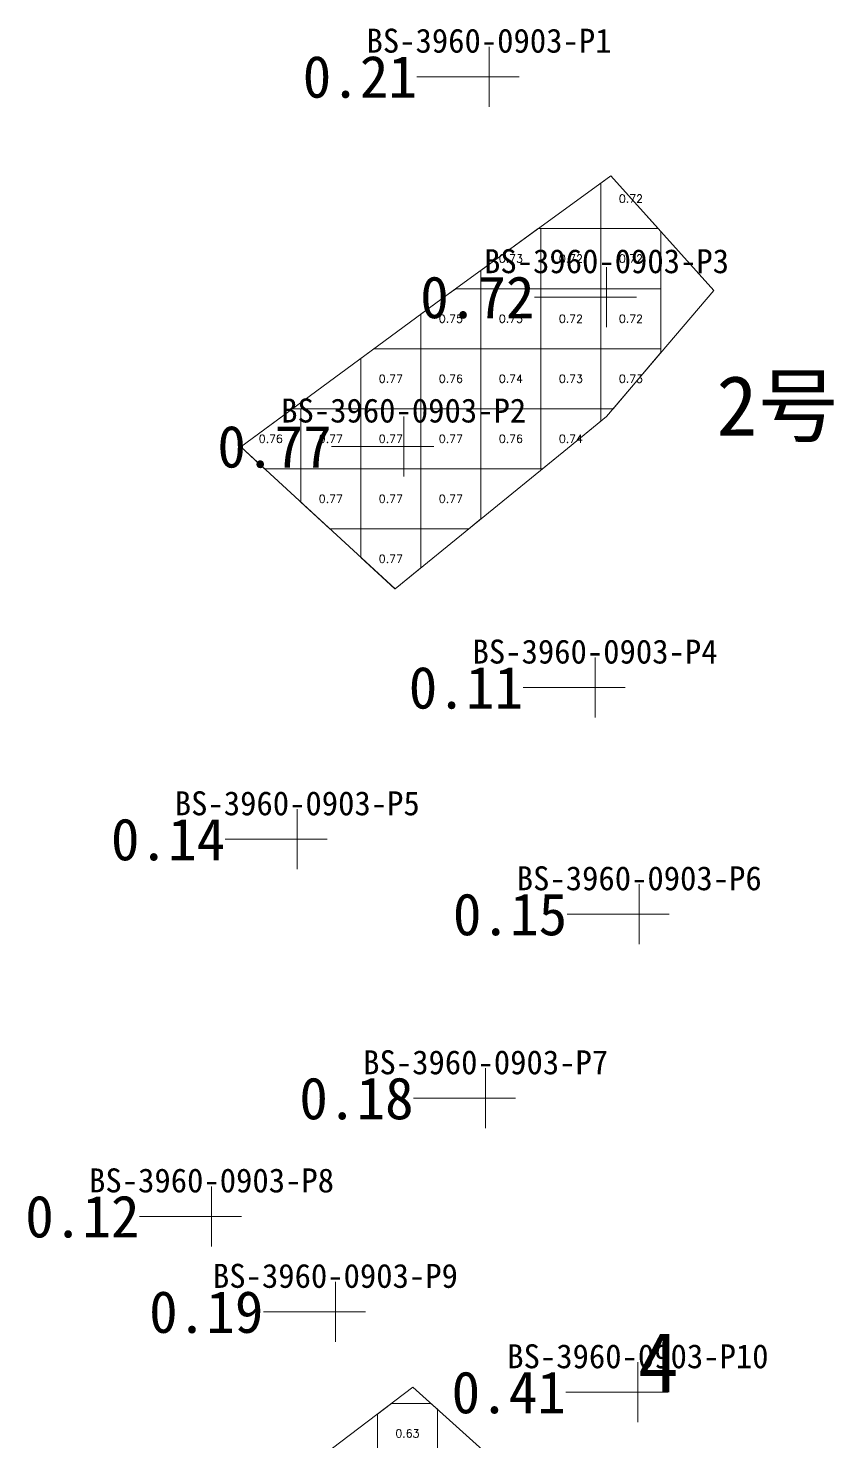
# Model space of a CAD drawing. Header units: inches. Extents: x 470024.9 to 470051.6, y 4349691.6 to 4349759.7.
# Drawn here: x 470036.48 to 470049.9, y 4349736.13 to 4349759.68 of the extents above; entities that cross this region are included whole.
import ezdxf
from ezdxf.enums import TextEntityAlignment as Align

# ---------------------------------------------------------------- set-up
doc = ezdxf.new("R2010")
doc.units = ezdxf.units.IN
doc.header["$MEASUREMENT"] = 0
for name, color, linetype, lineweight in [('0.500-1.000', 7, 'Continuous', 0), ('孔口文字', 7, 'Continuous', 0), ('点', 7, 'Continuous', 0), ('爆区方格网', 7, 'Continuous', 0), ('线条', 7, 'Continuous', 0), ('钻孔', 7, 'Continuous', 0)]:
    doc.layers.add(name, color=color, linetype=linetype, lineweight=lineweight)
doc.styles.add('3dmine_textStyle_1', font='txt.shx', dxfattribs={"height": 1, "bigfont": 'gbcbig.shx'})
doc.styles.add('3dmine_textStyle_2', font='宋体.ttf', dxfattribs={"height": 1})
doc.styles.add('3dmine_textStyle_3', font='simsunb.ttf', dxfattribs={"height": 1})

msp = doc.modelspace()

# ---------------------------------------------------------------- hatches: boundary and pattern name
at = {"layer": '钻孔', "linetype": 'Continuous', "lineweight": 0, "true_color": 0x808080, "extrusion": (0, 1, 0)}
for points in [[(-470045.156, 3949.611), (-470044.156, 3949.611), (-470044.156, 3960.611), (-470045.156, 3960.611)], [(-470046.923, 3949.854), (-470045.923, 3949.854), (-470045.923, 3960.854), (-470046.923, 3960.854)], [(-470041.961, 3949.85), (-470040.961, 3949.85), (-470040.961, 3960.85), (-470041.961, 3960.85)], [(-470047.659, 3949.78), (-470046.659, 3949.78), (-470046.659, 3960.78), (-470047.659, 3960.78)], [(-470045.1, 3949.766), (-470044.1, 3949.766), (-470044.1, 3960.766), (-470045.1, 3960.766)], [(-470040.533, 3949.826), (-470039.533, 3949.826), (-470039.533, 3960.826), (-470040.533, 3960.826)], [(-470042.597, 3949.903), (-470041.597, 3949.903), (-470041.597, 3960.903), (-470042.597, 3960.903)], [(-470047.637, 3949.696), (-470046.637, 3949.696), (-470046.637, 3960.696), (-470047.637, 3960.696)]]:
    msp.add_hatch(color=8, dxfattribs=at).paths.add_polyline_path(points, flags=0)
at = {"layer": '钻孔', "linetype": 'Continuous', "lineweight": 0, "true_color": 0x00ffff, "extrusion": (0, 1, 0)}
for points in [[(-470047.114, 3949.67), (-470046.114, 3949.67), (-470046.114, 3960.67), (-470047.114, 3960.67)], [(-470043.734, 3949.928), (-470042.734, 3949.928), (-470042.734, 3960.928), (-470043.734, 3960.928)]]:
    msp.add_hatch(color=4, dxfattribs=at).paths.add_polyline_path(points, flags=0)

# ---------------------------------------------------------------- linework, layer by layer
at = {"layer": '0.500-1.000', "color": 4, "linetype": 'Continuous', "lineweight": 0, "true_color": 0x00ffff}
for points in [[(470047.9, 4349755.313), (470046.114, 4349753.214), (470045.4, 4349752.633), (470042.59, 4349750.344), (470040.019, 4349752.71), (470043.351, 4349755.163), (470043.473, 4349755.252), (470046.186, 4349757.226), (470047.9, 4349755.313)], [(470044.776, 4349735.344), (470045.689, 4349732.969), (470043.277, 4349732.012), (470042.918, 4349731.87), (470040.148, 4349730.771), (470038.295, 4349732.851), (470040.473, 4349735.204), (470040.488, 4349735.221), (470042.888, 4349737.042), (470044.776, 4349735.344)]]:
    msp.add_lwpolyline(points, dxfattribs=at)
at = {"layer": '点', "color": 138, "linetype": 'Continuous', "lineweight": 0, "true_color": 0x004c4c}
for points, elevation in [([(470044.156, 4349758.377), (470044.156, 4349759.377)], 3960.611), ([(470044.656, 4349758.877), (470043.656, 4349758.877)], 3960.611), ([(470046.114, 4349754.703), (470046.114, 4349755.703)], 3960.67), ([(470046.614, 4349755.203), (470045.614, 4349755.203)], 3960.67), ([(470042.734, 4349752.215), (470042.734, 4349753.215)], 3960.928), ([(470043.234, 4349752.715), (470042.234, 4349752.715)], 3960.928), ([(470045.923, 4349748.199), (470045.923, 4349749.199)], 3960.854), ([(470046.423, 4349748.699), (470045.423, 4349748.699)], 3960.854), ([(470040.961, 4349745.671), (470040.961, 4349746.671)], 3960.85), ([(470041.461, 4349746.171), (470040.461, 4349746.171)], 3960.85), ([(470046.659, 4349744.422), (470046.659, 4349745.422)], 3960.78), ([(470047.159, 4349744.922), (470046.159, 4349744.922)], 3960.78), ([(470044.1, 4349741.356), (470044.1, 4349742.356)], 3960.766), ([(470044.6, 4349741.856), (470043.6, 4349741.856)], 3960.766), ([(470039.533, 4349739.388), (470039.533, 4349740.388)], 3960.826), ([(470040.033, 4349739.888), (470039.033, 4349739.888)], 3960.826), ([(470041.597, 4349737.798), (470041.597, 4349738.798)], 3960.903), ([(470042.097, 4349738.298), (470041.097, 4349738.298)], 3960.903), ([(470046.637, 4349736.458), (470046.637, 4349737.458)], 3960.696), ([(470047.137, 4349736.958), (470046.137, 4349736.958)], 3960.696)]:
    msp.add_lwpolyline(points, dxfattribs=dict(at, elevation=elevation))
at = {"layer": '爆区方格网', "color": 4, "linetype": 'Continuous', "lineweight": 0, "true_color": 0x00ffff}
for points, elevation in [([(470046.975, 4349756.345), (470046.02, 4349756.345), (470046.02, 4349757.105), (470046.186, 4349757.226), (470046.975, 4349756.345)], 3960.67), ([(470045.02, 4349755.345), (470044.02, 4349755.345), (470044.02, 4349755.65), (470044.975, 4349756.345), (470045.02, 4349756.345), (470045.02, 4349755.345)], 3960.67), ([(470046.02, 4349755.345), (470045.02, 4349755.345), (470045.02, 4349756.345), (470046.02, 4349756.345), (470046.02, 4349755.345)], 3960.67), ([(470047.02, 4349756.295), (470047.02, 4349755.345), (470046.02, 4349755.345), (470046.02, 4349756.345), (470046.975, 4349756.345), (470047.02, 4349756.295)], 3960.67), ([(470044.02, 4349754.345), (470043.02, 4349754.345), (470043.02, 4349754.92), (470043.351, 4349755.163), (470043.473, 4349755.252), (470043.601, 4349755.345), (470044.02, 4349755.345), (470044.02, 4349754.345)], 3960.67), ([(470045.02, 4349754.345), (470044.02, 4349754.345), (470044.02, 4349755.345), (470045.02, 4349755.345), (470045.02, 4349754.345)], 3960.67), ([(470046.02, 4349754.345), (470045.02, 4349754.345), (470045.02, 4349755.345), (470046.02, 4349755.345), (470046.02, 4349754.345)], 3960.67), ([(470047.02, 4349754.345), (470046.02, 4349754.345), (470046.02, 4349755.345), (470047.02, 4349755.345), (470047.02, 4349754.345)], 3960.67), ([(470043.02, 4349753.345), (470042.02, 4349753.345), (470042.02, 4349754.183), (470042.239, 4349754.345), (470043.02, 4349754.345), (470043.02, 4349753.345)], 3960.67), ([(470044.02, 4349753.345), (470043.02, 4349753.345), (470043.02, 4349754.345), (470044.02, 4349754.345), (470044.02, 4349753.345)], 3960.67), ([(470045.02, 4349753.345), (470044.02, 4349753.345), (470044.02, 4349754.345), (470045.02, 4349754.345), (470045.02, 4349753.345)], 3960.67), ([(470046.02, 4349753.345), (470045.02, 4349753.345), (470045.02, 4349754.345), (470046.02, 4349754.345), (470046.02, 4349753.345)], 3960.67), ([(470047.02, 4349754.279), (470046.225, 4349753.345), (470046.02, 4349753.345), (470046.02, 4349754.345), (470047.02, 4349754.345), (470047.02, 4349754.279)], 3960.67), ([(470041.02, 4349752.345), (470040.416, 4349752.345), (470040.02, 4349752.709), (470040.02, 4349752.711), (470040.881, 4349753.345), (470041.02, 4349753.345), (470041.02, 4349752.345)], 3960.67), ([(470042.02, 4349752.345), (470041.02, 4349752.345), (470041.02, 4349753.345), (470042.02, 4349753.345), (470042.02, 4349752.345)], 3960.67), ([(470043.02, 4349752.345), (470042.02, 4349752.345), (470042.02, 4349753.345), (470043.02, 4349753.345), (470043.02, 4349752.345)], 3960.67), ([(470044.02, 4349752.345), (470043.02, 4349752.345), (470043.02, 4349753.345), (470044.02, 4349753.345), (470044.02, 4349752.345)], 3960.67), ([(470045.02, 4349752.345), (470044.02, 4349752.345), (470044.02, 4349753.345), (470045.02, 4349753.345), (470045.02, 4349752.345)], 3960.67), ([(470046.02, 4349753.138), (470045.4, 4349752.633), (470045.047, 4349752.345), (470045.02, 4349752.345), (470045.02, 4349753.345), (470046.02, 4349753.345), (470046.02, 4349753.138)], 3960.67), ([(470042.02, 4349751.345), (470041.503, 4349751.345), (470041.02, 4349751.789), (470041.02, 4349752.345), (470042.02, 4349752.345), (470042.02, 4349751.345)], 3960.67), ([(470043.02, 4349751.345), (470042.02, 4349751.345), (470042.02, 4349752.345), (470043.02, 4349752.345), (470043.02, 4349751.345)], 3960.67), ([(470044.02, 4349751.509), (470043.819, 4349751.345), (470043.02, 4349751.345), (470043.02, 4349752.345), (470044.02, 4349752.345), (470044.02, 4349751.509)], 3960.67), ([(470043.02, 4349750.694), (470042.591, 4349750.345), (470042.589, 4349750.345), (470042.02, 4349750.868), (470042.02, 4349751.345), (470043.02, 4349751.345), (470043.02, 4349750.694)], 3960.67), ([(470043.296, 4349736.675), (470043.296, 4349735.772), (470042.296, 4349735.772), (470042.296, 4349736.593), (470042.532, 4349736.772), (470043.189, 4349736.772), (470043.296, 4349736.675)], 3960.875)]:
    msp.add_lwpolyline(points, dxfattribs=dict(at, elevation=elevation))
at = {"layer": '线条', "color": 138, "linetype": 'Continuous', "lineweight": 0, "true_color": 0x004c4c}
for points, elevation in [([(470044.156, 4349758.877), (470044.156, 4349758.877), (470044.156, 4349758.877)], 3960.611), ([(470046.114, 4349755.203), (470046.114, 4349755.203), (470046.114, 4349755.203)], 3960.67), ([(470042.734, 4349752.715), (470042.734, 4349752.715), (470042.734, 4349752.715)], 3960.928), ([(470045.923, 4349748.699), (470045.923, 4349748.699), (470045.923, 4349748.699)], 3960.854), ([(470040.961, 4349746.171), (470040.961, 4349746.171), (470040.961, 4349746.171)], 3960.85), ([(470046.659, 4349744.922), (470046.659, 4349744.922), (470046.659, 4349744.922)], 3960.78), ([(470044.1, 4349741.856), (470044.1, 4349741.856), (470044.1, 4349741.856)], 3960.766), ([(470039.533, 4349739.888), (470039.533, 4349739.888), (470039.533, 4349739.888)], 3960.826), ([(470041.597, 4349738.298), (470041.597, 4349738.298), (470041.597, 4349738.298)], 3960.903), ([(470046.637, 4349736.958), (470046.637, 4349736.958), (470046.637, 4349736.958)], 3960.696)]:
    msp.add_lwpolyline(points, dxfattribs=dict(at, elevation=elevation))
at = {"layer": '钻孔', "color": 8, "linetype": 'Continuous', "lineweight": 0, "true_color": 0x808080}
for points, elevation in [([(470044.156, 4349758.877), (470042.956, 4349758.877)], 3960.611), ([(470044.156, 4349758.877), (470042.956, 4349758.877)], 3949.611), ([(470045.923, 4349748.699), (470044.723, 4349748.699)], 3960.854), ([(470045.923, 4349748.699), (470044.723, 4349748.699)], 3949.854), ([(470040.961, 4349746.171), (470039.761, 4349746.171)], 3960.85), ([(470040.961, 4349746.171), (470039.761, 4349746.171)], 3949.85), ([(470046.659, 4349744.922), (470045.459, 4349744.922)], 3960.78), ([(470046.659, 4349744.922), (470045.459, 4349744.922)], 3949.78), ([(470044.1, 4349741.856), (470042.9, 4349741.856)], 3960.766), ([(470044.1, 4349741.856), (470042.9, 4349741.856)], 3949.766), ([(470039.533, 4349739.888), (470038.333, 4349739.888)], 3960.826), ([(470039.533, 4349739.888), (470038.333, 4349739.888)], 3949.826), ([(470041.597, 4349738.298), (470040.397, 4349738.298)], 3960.903), ([(470041.597, 4349738.298), (470040.397, 4349738.298)], 3949.903), ([(470046.637, 4349736.958), (470045.437, 4349736.958)], 3960.696), ([(470046.637, 4349736.958), (470045.437, 4349736.958)], 3949.696)]:
    msp.add_lwpolyline(points, dxfattribs=dict(at, elevation=elevation))
at = {"layer": '钻孔', "color": 4, "linetype": 'Continuous', "lineweight": 0, "true_color": 0x00ffff}
for points, elevation in [([(470046.114, 4349755.203), (470044.914, 4349755.203)], 3960.67), ([(470046.114, 4349755.203), (470044.914, 4349755.203)], 3949.67), ([(470042.734, 4349752.715), (470041.534, 4349752.715)], 3960.928), ([(470042.734, 4349752.715), (470041.534, 4349752.715)], 3949.928)]:
    msp.add_lwpolyline(points, dxfattribs=dict(at, elevation=elevation))

# ---------------------------------------------------------------- texts
at = {"color": 4, "linetype": 'Continuous', "lineweight": 0, "true_color": 0x00ffff, "style": '3dmine_textStyle_1'}
for s, p in [('0.72', (470046.52, 4349756.845, 3960.67)), ('0.73', (470044.52, 4349755.845, 3960.67)), ('0.72', (470045.52, 4349755.845, 3960.67)), ('0.72', (470046.52, 4349755.845, 3960.67)), ('0.75', (470043.52, 4349754.845, 3960.67)), ('0.73', (470044.52, 4349754.845, 3960.67)), ('0.72', (470045.52, 4349754.845, 3960.67)), ('0.72', (470046.52, 4349754.845, 3960.67)), ('0.77', (470042.52, 4349753.845, 3960.67)), ('0.76', (470043.52, 4349753.845, 3960.67)), ('0.74', (470044.52, 4349753.845, 3960.67)), ('0.73', (470045.52, 4349753.845, 3960.67)), ('0.73', (470046.52, 4349753.845, 3960.67)), ('0.76', (470040.52, 4349752.845, 3960.67)), ('0.77', (470041.52, 4349752.845, 3960.67)), ('0.77', (470042.52, 4349752.845, 3960.67)), ('0.77', (470043.52, 4349752.845, 3960.67)), ('0.76', (470044.52, 4349752.845, 3960.67)), ('0.74', (470045.52, 4349752.845, 3960.67)), ('0.77', (470041.52, 4349751.845, 3960.67)), ('0.77', (470042.52, 4349751.845, 3960.67)), ('0.77', (470043.52, 4349751.845, 3960.67)), ('0.77', (470042.52, 4349750.845, 3960.67)), ('0.63', (470042.796, 4349736.272, 3960.875))]:
    msp.add_text(s, height=0.1333, dxfattribs=at).set_placement(p, align=Align.MIDDLE_CENTER)
at = {"color": 7, "linetype": 'Continuous', "lineweight": 0, "style": '3dmine_textStyle_2'}
for s, p in [('2号', (470047.947, 4349752.896, 1982.732)), ('4', (470046.637, 4349736.958, 3960.696))]:
    msp.add_text(s, height=1, dxfattribs=at).set_placement(p)
at = {"layer": '孔口文字', "color": 138, "linetype": 'Continuous', "lineweight": 0, "true_color": 0x004c4c, "style": '3dmine_textStyle_3'}
for s, p in [('BS-3960-0903-P1', (470044.156, 4349759.277, 3960.611)), ('BS-3960-0903-P3', (470046.114, 4349755.603, 3960.67)), ('BS-3960-0903-P2', (470042.734, 4349753.115, 3960.928)), ('BS-3960-0903-P4', (470045.923, 4349749.099, 3960.854)), ('BS-3960-0903-P5', (470040.961, 4349746.571, 3960.85)), ('BS-3960-0903-P6', (470046.659, 4349745.322, 3960.78)), ('BS-3960-0903-P7', (470044.1, 4349742.256, 3960.766)), ('BS-3960-0903-P8', (470039.533, 4349740.288, 3960.826)), ('BS-3960-0903-P9', (470041.597, 4349738.698, 3960.903)), ('BS-3960-0903-P10', (470046.637, 4349737.358, 3960.696))]:
    msp.add_text(s, height=0.4, dxfattribs=at).set_placement(p, align=Align.CENTER)
at = {"layer": '钻孔', "color": 8, "linetype": 'Continuous', "lineweight": 0, "true_color": 0x808080, "style": '3dmine_textStyle_3'}
for s, p in [('0.21', (470042.956, 4349758.877, 3960.611)), ('0.11', (470044.723, 4349748.699, 3960.854)), ('0.14', (470039.761, 4349746.171, 3960.85)), ('0.15', (470045.459, 4349744.922, 3960.78)), ('0.18', (470042.9, 4349741.856, 3960.766)), ('0.12', (470038.333, 4349739.888, 3960.826)), ('0.19', (470040.397, 4349738.298, 3960.903)), ('0.41', (470045.437, 4349736.958, 3960.696))]:
    msp.add_text(s, height=0.7, dxfattribs=at).set_placement(p, align=Align.MIDDLE_RIGHT)
at = {"layer": '钻孔', "color": 4, "linetype": 'Continuous', "lineweight": 0, "true_color": 0x00ffff, "style": '3dmine_textStyle_3'}
for s, p in [('0.72', (470044.914, 4349755.203, 3960.67)), ('0.77', (470041.534, 4349752.715, 3960.928))]:
    msp.add_text(s, height=0.7, dxfattribs=at).set_placement(p, align=Align.MIDDLE_RIGHT)

doc.saveas('drawing.dxf')
